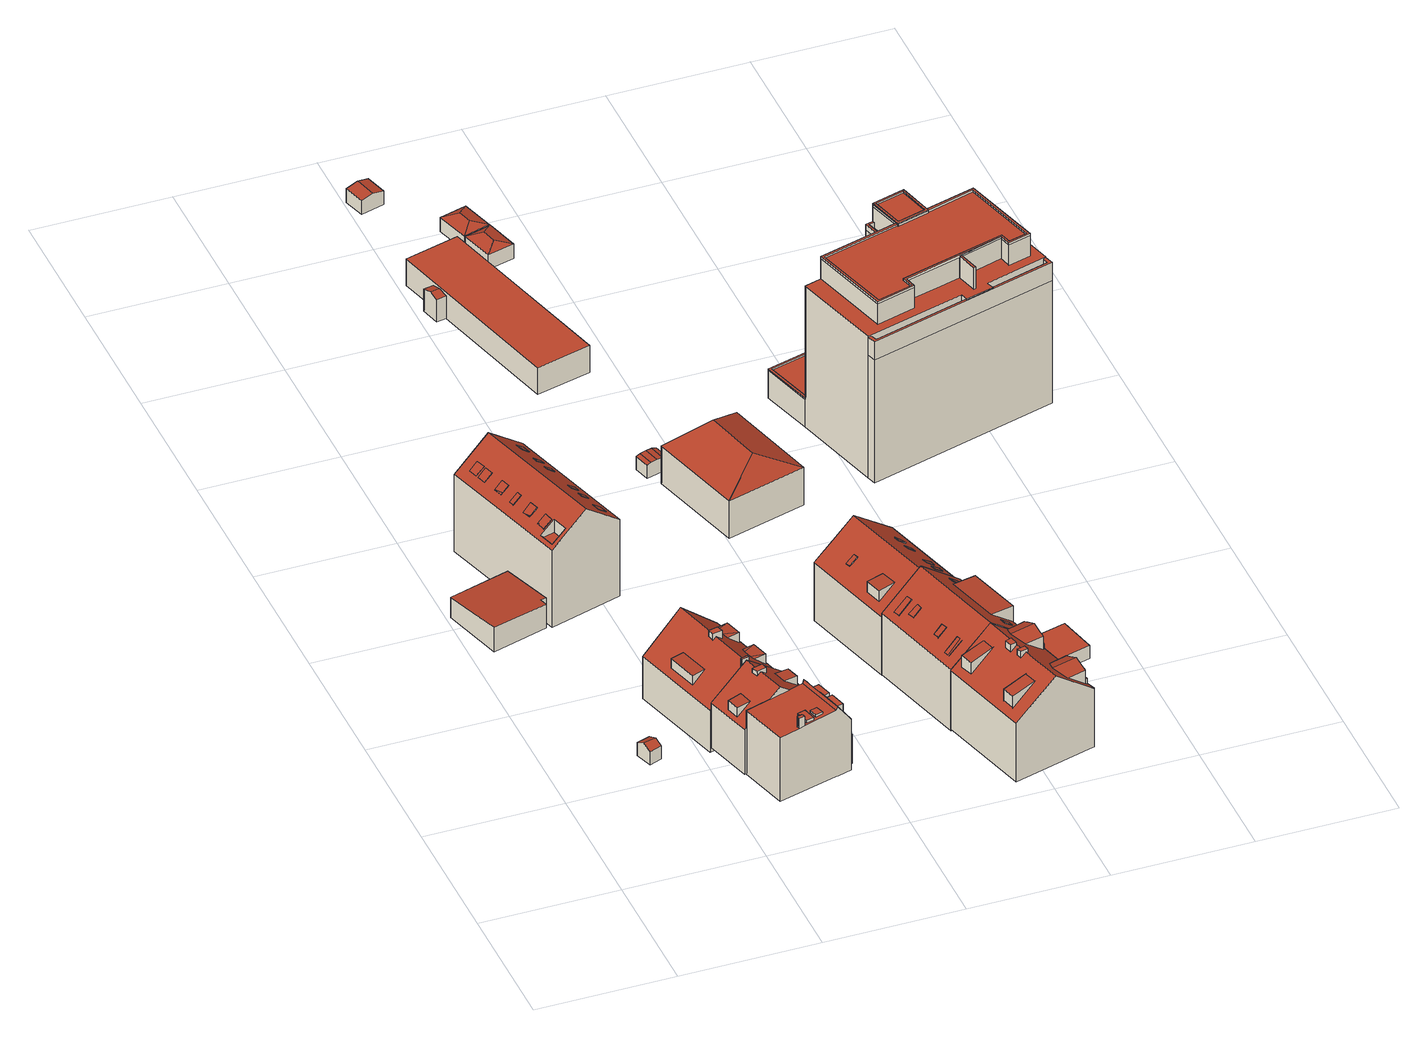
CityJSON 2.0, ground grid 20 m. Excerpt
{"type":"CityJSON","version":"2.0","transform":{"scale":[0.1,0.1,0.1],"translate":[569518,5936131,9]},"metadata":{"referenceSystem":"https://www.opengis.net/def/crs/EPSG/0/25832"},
"CityObjects":{
"building1":{"type":"Building","attributes":{"Grundfläche 2D":"5.018122","Grundhöhe NN":"11.502"},"geometry":[{"type":"Solid","lod":"3","boundaries":[[[[0,1,2,3]],[[4,0,3,5]],[[5,3,2,6,7]],[[4,5,7,8]],[[1,0,4,8,9]],[[2,1,9,6]],[[7,6,9,8]]]],"semantics":{"surfaces":[{"type":"RoofSurface"},{"type":"WallSurface"},{"type":"GroundSurface"}],"values":[[0,0,1,1,1,1,2]]}}]},
"building2":{"type":"Building","attributes":{"Grundfläche 2D":"85.896181","Grundhöhe NN":"10.367"},"geometry":[{"type":"Solid","lod":"3","boundaries":[[[[10,11,12,13,14,15,16]],[[16,15,14,17,18]],[[10,16,18,19]],[[11,10,19,20]],[[12,11,20,21]],[[13,12,21,22]],[[14,13,22,17]],[[20,19,18,17,22,21]]]],"semantics":{"surfaces":[{"type":"RoofSurface"},{"type":"WallSurface"},{"type":"GroundSurface"}],"values":[[0,1,1,1,1,1,1,2]]}}]},
"building3":{"type":"Building","attributes":{"Grundfläche 2D":"83.271892","Grundhöhe NN":"11.464"},"children":["building3-1","building3-2","building3-3"],"geometry":[{"type":"Solid","lod":"3","boundaries":[[[[23,24,25,26,27,28,29,30,31,32,33,34,35]],[[33,36,37,38,23,35,34]],[[30,29,28,39,40]],[[41,42,43,36,33,32,31,30,40,44]],[[37,36,43,45]],[[46,47,48,39,28,27,26,25,24,23,38,37,45,49]],[[44,40,39,48,47,46,49,45,43,42,41]]]],"semantics":{"surfaces":[{"type":"RoofSurface"},{"type":"WallSurface"},{"type":"GroundSurface"}],"values":[[0,0,1,1,1,1,2]]}}]},
"building3-1":{"type":"BuildingInstallation","parents":["building3"],"geometry":[{"type":"MultiSurface","lod":"3","boundaries":[[[50,51,52,53]],[[52,51,54]],[[50,53,55]],[[51,50,55,54]]],"semantics":{"surfaces":[{"type":"RoofSurface"},{"type":"WallSurface"}],"values":[0,1,1,1]}}]},
"building3-2":{"type":"BuildingInstallation","parents":["building3"],"geometry":[{"type":"MultiSurface","lod":"3","boundaries":[[[56,57,58,59]],[[56,59,60,61]],[[56,61,35,62,57]],[[58,57,62,63]],[[58,63,34,60,59]]],"semantics":{"surfaces":[{"type":"RoofSurface"},{"type":"WallSurface"}],"values":[0,1,1,1,1]}}]},
"building3-3":{"type":"BuildingInstallation","parents":["building3"],"geometry":[{"type":"MultiSurface","lod":"3","boundaries":[[[64,65,66,67]],[[65,64,68,69]],[[66,65,69]],[[64,67,68]]],"semantics":{"surfaces":[{"type":"RoofSurface"},{"type":"WallSurface"}],"values":[0,1,1,1]}}]},
"building4":{"type":"Building","attributes":{"Grundfläche 2D":"174.153247","Grundhöhe NN":"10.768"},"children":["building4-1","building4-2","building4-3","building4-4"],"geometry":[{"type":"Solid","lod":"3","boundaries":[[[[70,71,72,73]],[[74,75,76,77,78,79,80,81,82]],[[75,74,82,83,84,85,86,87,77,76],[72,88,89,73]],[[71,70,89,88]],[[71,88,72]],[[73,89,70]],[[81,80,90,91]],[[83,82,81,91,92]],[[84,83,92,93]],[[80,79,78,77,87,86,85,84,93,94,95,96,97,90]],[[97,96,95,94,93,92,91,90]]]],"semantics":{"surfaces":[{"type":"RoofSurface"},{"type":"WallSurface"},{"type":"GroundSurface"}],"values":[[0,0,0,1,1,1,1,1,1,1,2]]}}]},
"building4-1":{"type":"BuildingInstallation","parents":["building4"],"geometry":[{"type":"MultiSurface","lod":"3","boundaries":[[[98,99,100]],[[101,100,99,102]],[[102,103,101]],[[100,104,98]],[[103,105,101]],[[100,101,105,104]]],"semantics":{"surfaces":[{"type":"RoofSurface"},{"type":"WallSurface"}],"values":[0,0,0,1,1,1]}}]},
"building4-2":{"type":"BuildingInstallation","parents":["building4"],"geometry":[{"type":"MultiSurface","lod":"3","boundaries":[[[106,107,108]],[[109,108,107,110]],[[110,111,109]],[[106,108,112]],[[113,109,111]],[[113,112,108,109]]],"semantics":{"surfaces":[{"type":"RoofSurface"},{"type":"WallSurface"}],"values":[0,0,0,1,1,1]}}]},
"building4-3":{"type":"BuildingInstallation","parents":["building4"],"geometry":[{"type":"MultiSurface","lod":"3","boundaries":[[[114,115,116,117]],[[115,114,118,119]],[[120,116,115,119,75]],[[120,121,117,116]],[[117,121,74,118,114]]],"semantics":{"surfaces":[{"type":"RoofSurface"},{"type":"WallSurface"}],"values":[0,1,1,1,1]}}]},
"building4-4":{"type":"BuildingInstallation","parents":["building4"],"geometry":[{"type":"MultiSurface","lod":"3","boundaries":[[[122,123,124,125,126,127,128,129]],[[77,78,127,126,125,124,86,87]],[[78,130,128,127]],[[131,132,123,122,129,128,130,76]],[[132,86,124,123]]],"semantics":{"surfaces":[{"type":"RoofSurface"},{"type":"WallSurface"}],"values":[0,1,1,1,1]}}]},
"building5":{"type":"Building","attributes":{"Grundfläche 2D":"86.070509","Grundhöhe NN":"11.465"},"children":["building5-1","building5-2","building5-3","building5-4","building5-5"],"geometry":[{"type":"Solid","lod":"3","boundaries":[[[[133,134,135,136,137,138]],[[137,136,139,140,141,142]],[[143,142,141,140,139,144,145,146,147,148,149,150,151,152,153,154,155]],[[156,157,158,159,160,161,162,163]],[[156,163,164,165]],[[157,156,165,166]],[[158,157,166,167]],[[168,169,144,139,136,135,134,133,170,171]],[[162,145,144,169,164,163]],[[145,162,161,146]],[[146,161,160,147]],[[147,160,159,148]],[[172,149,148,159,158,167]],[[150,149,172,173]],[[151,150,173,174]],[[153,152,175,176]],[[152,151,174,175]],[[177,47,46,49,138,137,142,143,155,154,153,176,39]],[[133,138,49,170]],[[168,171,170,49,46,47,177,39,176,175,174,173,172,167,166,165,164,169]]]],"semantics":{"surfaces":[{"type":"RoofSurface"},{"type":"WallSurface"},{"type":"GroundSurface"}],"values":[[0,0,0,0,1,1,1,1,1,1,1,1,1,1,1,1,1,1,1,2]]}}]},
"building5-1":{"type":"BuildingInstallation","parents":["building5"],"geometry":[{"type":"MultiSurface","lod":"3","boundaries":[[[178,179,180,181,182]],[[178,183,146,147,184,180,179]],[[184,181,180]],[[178,182,183]]],"semantics":{"surfaces":[{"type":"RoofSurface"},{"type":"WallSurface"}],"values":[0,1,1,1]}}]},
"building5-2":{"type":"BuildingInstallation","parents":["building5"],"geometry":[{"type":"MultiSurface","lod":"3","boundaries":[[[185,186,187,188]],[[188,187,189,190]],[[190,191,185,188]],[[186,185,191,192]],[[192,189,187,186]]],"semantics":{"surfaces":[{"type":"RoofSurface"},{"type":"WallSurface"}],"values":[0,1,1,1,1]}}]},
"building5-3":{"type":"BuildingInstallation","parents":["building5"],"geometry":[{"type":"MultiSurface","lod":"3","boundaries":[[[193,194,195,196,197,198]],[[196,195,134,135]],[[135,199,200,198,197,196]],[[200,201,202,194,193,198]],[[202,134,195,194]]],"semantics":{"surfaces":[{"type":"RoofSurface"},{"type":"WallSurface"}],"values":[0,1,1,1,1]}}]},
"building5-4":{"type":"BuildingInstallation","parents":["building5"],"geometry":[{"type":"MultiSurface","lod":"3","boundaries":[[[203,204,205,206,207,208]],[[204,203,209,210]],[[210,211,212,206,205,204]],[[207,206,212,213]],[[213,214,209,203,208,207]]],"semantics":{"surfaces":[{"type":"RoofSurface"},{"type":"WallSurface"}],"values":[0,1,1,1,1]}}]},
"building5-5":{"type":"BuildingInstallation","parents":["building5"],"geometry":[{"type":"MultiSurface","lod":"3","boundaries":[[[215,216,217,218]],[[219,217,216]],[[215,218,220]],[[220,150,151,219,216,215]]],"semantics":{"surfaces":[{"type":"RoofSurface"},{"type":"WallSurface"}],"values":[0,1,1,1]}}]},
"building6":{"type":"Building","attributes":{"Grundfläche 2D":"229.343169","Grundhöhe NN":"10.123"},"children":["building6-1","building6-2","building6-3","building6-4","building6-5","building6-6","building6-7","building6-8","building6-9","building6-10","building6-11","building6-12","building6-13"],"geometry":[{"type":"MultiSurface","lod":"3","boundaries":[[[221,222,223,224],[225,226,227,228]],[[221,229,230,222]],[[224,223,231,232]],[[229,221,224,232,233]],[[230,229,233,234]],[[223,222,230,234,231]],[[232,231,234,233]]],"semantics":{"surfaces":[{"type":"RoofSurface"},{"type":"WallSurface"},{"type":"GroundSurface"}],"values":[0,0,1,1,1,1,2]}}]},
"building6-1":{"type":"BuildingInstallation","parents":["building6"],"geometry":[{"type":"MultiSurface","lod":"3","boundaries":[[[235,236,237,238]],[[238,237,239,240]],[[235,238,240,241]],[[236,235,241,242]],[[237,236,242,239]]],"semantics":{"surfaces":[{"type":"RoofSurface"},{"type":"WallSurface"}],"values":[0,1,1,1,1]}}]},
"building6-2":{"type":"BuildingInstallation","parents":["building6"],"geometry":[{"type":"MultiSurface","lod":"3","boundaries":[[[243,244,245,246]],[[243,246,247,248]],[[246,245,249,247]],[[244,243,248,250]],[[245,244,250,249]]],"semantics":{"surfaces":[{"type":"RoofSurface"},{"type":"WallSurface"}],"values":[0,1,1,1,1]}}]},
"building6-3":{"type":"BuildingInstallation","parents":["building6"],"geometry":[{"type":"MultiSurface","lod":"3","boundaries":[[[251,252,253,254]],[[251,254,255,256]],[[256,257,252,251]],[[258,255,254,253]],[[253,252,257,258]]],"semantics":{"surfaces":[{"type":"RoofSurface"},{"type":"WallSurface"}],"values":[0,1,1,1,1]}}]},
"building6-4":{"type":"BuildingInstallation","parents":["building6"],"geometry":[{"type":"MultiSurface","lod":"3","boundaries":[[[259,260,261,262]],[[262,261,263,264]],[[259,262,264,265]],[[260,259,265,266]],[[261,260,266,263]]],"semantics":{"surfaces":[{"type":"RoofSurface"},{"type":"WallSurface"}],"values":[0,1,1,1,1]}}]},
"building6-5":{"type":"BuildingInstallation","parents":["building6"],"geometry":[{"type":"MultiSurface","lod":"3","boundaries":[[[267,268,269,270]],[[270,269,271,272]],[[267,270,272,273]],[[268,267,273,274]],[[269,268,274,271]]],"semantics":{"surfaces":[{"type":"RoofSurface"},{"type":"WallSurface"}],"values":[0,1,1,1,1]}}]},
"building6-6":{"type":"BuildingInstallation","parents":["building6"],"geometry":[{"type":"MultiSurface","lod":"3","boundaries":[[[275,276,277,278]],[[278,277,279,280]],[[280,281,275,278]],[[276,275,281,282]],[[282,279,277,276]]],"semantics":{"surfaces":[{"type":"RoofSurface"},{"type":"WallSurface"}],"values":[0,1,1,1,1]}}]},
"building6-7":{"type":"BuildingInstallation","parents":["building6"],"geometry":[{"type":"MultiSurface","lod":"3","boundaries":[[[283,284,285,286]],[[283,286,287,288]],[[286,285,289,287]],[[284,283,288,290]],[[285,284,290,289]]],"semantics":{"surfaces":[{"type":"RoofSurface"},{"type":"WallSurface"}],"values":[0,1,1,1,1]}}]},
"building6-8":{"type":"BuildingInstallation","parents":["building6"],"geometry":[{"type":"MultiSurface","lod":"3","boundaries":[[[291,292,293,294]],[[295,296,294,293]],[[291,294,296,297]],[[292,291,297,298]],[[298,295,293,292]]],"semantics":{"surfaces":[{"type":"RoofSurface"},{"type":"WallSurface"}],"values":[0,1,1,1,1]}}]},
"building6-9":{"type":"BuildingInstallation","parents":["building6"],"geometry":[{"type":"MultiSurface","lod":"3","boundaries":[[[299,300,301,302]],[[303,304,302,301]],[[299,302,304,305]],[[305,306,300,299]],[[301,300,306,303]]],"semantics":{"surfaces":[{"type":"RoofSurface"},{"type":"WallSurface"}],"values":[0,1,1,1,1]}}]},
"building6-10":{"type":"BuildingInstallation","parents":["building6"],"geometry":[{"type":"MultiSurface","lod":"3","boundaries":[[[307,308,309,310]],[[308,307,311,312]],[[310,309,313,314]],[[307,310,314,311]],[[309,308,312,313]]],"semantics":{"surfaces":[{"type":"RoofSurface"},{"type":"WallSurface"}],"values":[0,1,1,1,1]}}]},
"building6-11":{"type":"BuildingInstallation","parents":["building6"],"geometry":[{"type":"MultiSurface","lod":"3","boundaries":[[[315,316,317,318]],[[316,315,319,320]],[[315,318,321,319]],[[318,317,322,321]],[[317,316,320,322]]],"semantics":{"surfaces":[{"type":"RoofSurface"},{"type":"WallSurface"}],"values":[0,1,1,1,1]}}]},
"building6-12":{"type":"BuildingInstallation","parents":["building6"],"geometry":[{"type":"MultiSurface","lod":"3","boundaries":[[[323,324,325,326]],[[225,228,324,323]],[[227,325,324,228]],[[326,325,227,226]],[[323,326,226,225]]],"semantics":{"surfaces":[{"type":"RoofSurface"},{"type":"WallSurface"}],"values":[0,1,1,1,1]}}]},
"building6-13":{"type":"BuildingInstallation","parents":["building6"],"geometry":[{"type":"MultiSurface","lod":"3","boundaries":[[[327,328,329,330]],[[327,330,331,332]],[[330,329,333,331]],[[328,327,332,334]],[[329,328,334,333]]],"semantics":{"surfaces":[{"type":"RoofSurface"},{"type":"WallSurface"}],"values":[0,1,1,1,1]}}]},
"building7":{"type":"Building","attributes":{"Grundfläche 2D":"7.944764","Grundhöhe NN":"10.246"},"geometry":[{"type":"Solid","lod":"3","boundaries":[[[[335,336,337,338]],[[339,335,338,340]],[[341,339,340,342]],[[343,341,342,344]],[[344,342,340,338,337,345,346]],[[343,344,346,347]],[[336,335,339,341,343,347,348]],[[337,336,348,345]],[[346,345,348,347]]]],"semantics":{"surfaces":[{"type":"RoofSurface"},{"type":"WallSurface"},{"type":"GroundSurface"}],"values":[[0,0,0,0,1,1,1,1,2]]}}]},
"building8":{"type":"Building","attributes":{"Grundfläche 2D":"177.011704","Grundhöhe NN":"11.408"},"children":["building8-1","building8-2","building8-3","building8-4","building8-5","building8-6","building8-7","building8-8"],"geometry":[{"type":"MultiSurface","lod":"3","boundaries":[[[349,350,351,352,353]],[[354,355,356,357,358,349,353,359]],[[360,361,362,363,364,365,366]],[[367,368,369,361,360,370]],[[371,372,373,374,375,376,377,378,379,380,381,382,383,384,385],[386,387,388,370,360,366,365,389,390,391,392,393,394],[395,396,397,398,399,400,401,402,355,354,359,353,352,403]],[[378,377,376,375,374,373,372,404,405,406,407]],[[403,352,351]],[[356,355,402]],[[396,408,409,395,403,351,350,349,358,357,356,402,401,410,411,400]],[[389,365,364]],[[388,367,370]],[[387,412,413,386,391,414,415,390,389,364,363,362,361,369,368,367,388]],[[383,382,381,380,416,417]],[[418,419,420,421,405,404,372,371,385,384,383,417,422]],[[406,405,421,423]],[[380,379,378,407,406,423,424,416]],[[423,421,420,419,418,422,417,416,424]]],"semantics":{"surfaces":[{"type":"RoofSurface"},{"type":"WallSurface"},{"type":"GroundSurface"}],"values":[0,0,0,0,0,0,1,1,1,1,1,1,1,1,1,1,2]}}]},
"building8-1":{"type":"BuildingInstallation","parents":["building8"],"geometry":[{"type":"MultiSurface","lod":"3","boundaries":[[[425,397,396,400,426]]],"semantics":{"surfaces":[{"type":"RoofSurface"}],"values":[0]}}]},
"building8-2":{"type":"BuildingInstallation","parents":["building8"],"geometry":[{"type":"MultiSurface","lod":"3","boundaries":[[[427,428,413,412,429,430,431,415,414]],[[432,433,428,427]],[[429,412,387,434]],[[435,431,430,429,434,436]],[[415,431,435,390]],[[414,391,432,427]],[[428,433,394,386,413]]],"semantics":{"surfaces":[{"type":"RoofSurface"},{"type":"WallSurface"}],"values":[0,1,1,1,1,1,1]}}]},
"building8-3":{"type":"BuildingInstallation","parents":["building8"],"geometry":[{"type":"MultiSurface","lod":"3","boundaries":[[[437,438,439,440]],[[441,442,438,437]],[[442,439,438]],[[441,437,440]]],"semantics":{"surfaces":[{"type":"RoofSurface"},{"type":"WallSurface"}],"values":[0,1,1,1]}}]},
"building8-4":{"type":"BuildingInstallation","parents":["building8"],"geometry":[{"type":"MultiSurface","lod":"3","boundaries":[[[443,444,445,446,447,448]],[[449,450,446,445]],[[451,448,447,446,450,375]],[[443,448,451,452]],[[452,374,449,445,444,443]]],"semantics":{"surfaces":[{"type":"RoofSurface"},{"type":"WallSurface"}],"values":[0,1,1,1,1]}}]},
"building8-5":{"type":"BuildingInstallation","parents":["building8"],"geometry":[{"type":"MultiSurface","lod":"3","boundaries":[[[432,391,386,394,433]]],"semantics":{"surfaces":[{"type":"RoofSurface"}],"values":[0]}}]},
"building8-6":{"type":"BuildingInstallation","parents":["building8"],"geometry":[{"type":"MultiSurface","lod":"3","boundaries":[[[453,454,411,410,455,456,409,408]],[[456,455,457,458]],[[454,426,400,411]],[[397,425,396]],[[396,425,453,408]],[[425,426,454,453]],[[401,457,455,410]],[[456,458,395,409]]],"semantics":{"surfaces":[{"type":"RoofSurface"},{"type":"WallSurface"}],"values":[0,1,1,1,1,1,1,1]}}]},
"building8-7":{"type":"BuildingInstallation","parents":["building8"],"geometry":[{"type":"MultiSurface","lod":"3","boundaries":[[[459,460,461,462]],[[463,464,459,462]],[[459,464,460]],[[463,462,461]]],"semantics":{"surfaces":[{"type":"RoofSurface"},{"type":"WallSurface"}],"values":[0,1,1,1]}}]},
"building8-8":{"type":"BuildingInstallation","parents":["building8"],"geometry":[{"type":"MultiSurface","lod":"3","boundaries":[[[465,466,467,468]],[[468,467,469,470]],[[470,471,465,468]],[[466,465,471,472]],[[472,469,467,466]]],"semantics":{"surfaces":[{"type":"RoofSurface"},{"type":"WallSurface"}],"values":[0,1,1,1,1]}}]},
"building9":{"type":"Building","attributes":{"Grundfläche 2D":"190.701307","Grundhöhe NN":"11.131"},"children":["building9-1","building9-2","building9-3","building9-4","building9-5","building9-6"],"geometry":[{"type":"Solid","lod":"3","boundaries":[[[[473,474,475,476]],[[477,478,479,480,481,482,483,484,485],[486,476,475,487]],[[482,481,488,489,490,372]],[[475,474,487]],[[473,476,486]],[[474,473,486,487]],[[479,478,477,485,491,492]],[[493,489,488,481,480,479,492,494]],[[490,489,493,495]],[[485,484,483,482,372,490,495,496,497,498,499,491]],[[498,497,496,495,493,494,492,491,499]]]],"semantics":{"surfaces":[{"type":"RoofSurface"},{"type":"WallSurface"},{"type":"GroundSurface"}],"values":[[0,0,0,1,1,1,1,1,1,1,2]]}}]},
"building9-1":{"type":"BuildingInstallation","parents":["building9"],"geometry":[{"type":"MultiSurface","lod":"3","boundaries":[[[500,501,502,503,504]],[[505,506,502,501]],[[506,507,503,502]],[[507,508,509,500,504,503]],[[509,505,501,500]]],"semantics":{"surfaces":[{"type":"RoofSurface"},{"type":"WallSurface"}],"values":[0,1,1,1,1]}}]},
"building9-2":{"type":"BuildingInstallation","parents":["building9"],"geometry":[{"type":"MultiSurface","lod":"3","boundaries":[[[510,511,512,513]],[[513,512,514,515]],[[510,513,515,516]],[[511,510,516,517]],[[512,511,517,514]]],"semantics":{"surfaces":[{"type":"RoofSurface"},{"type":"WallSurface"}],"values":[0,1,1,1,1]}}]},
"building9-3":{"type":"BuildingInstallation","parents":["building9"],"geometry":[{"type":"MultiSurface","lod":"3","boundaries":[[[518,519,520,521]],[[521,520,522,523]],[[518,521,523,524]],[[519,518,524,525]],[[520,519,525,522]]],"semantics":{"surfaces":[{"type":"RoofSurface"},{"type":"WallSurface"}],"values":[0,1,1,1,1]}}]},
"building9-4":{"type":"BuildingInstallation","parents":["building9"],"geometry":[{"type":"MultiSurface","lod":"3","boundaries":[[[526,527,528,529]],[[530,531,529,528]],[[529,531,532,526]],[[527,526,532,533]],[[533,530,528,527]]],"semantics":{"surfaces":[{"type":"RoofSurface"},{"type":"WallSurface"}],"values":[0,1,1,1,1]}}]},
"building9-5":{"type":"BuildingInstallation","parents":["building9"],"geometry":[{"type":"MultiSurface","lod":"3","boundaries":[[[534,535,536,537]],[[538,539,536,535]],[[537,536,539,540]],[[534,537,540,541]],[[541,538,535,534]]],"semantics":{"surfaces":[{"type":"RoofSurface"},{"type":"WallSurface"}],"values":[0,1,1,1,1]}}]},
"building9-6":{"type":"BuildingInstallation","parents":["building9"],"geometry":[{"type":"MultiSurface","lod":"3","boundaries":[[[542,543,544,545]],[[546,547,544,543]],[[547,548,545,544]],[[545,548,549,542]],[[543,542,549,546]]],"semantics":{"surfaces":[{"type":"RoofSurface"},{"type":"WallSurface"}],"values":[0,1,1,1,1]}}]},
"building10":{"type":"Building","attributes":{"Grundfläche 2D":"184.654518","Grundhöhe NN":"10.873"},"children":["building10-1","building10-2","building10-3","building10-4","building10-5"],"geometry":[{"type":"Solid","lod":"3","boundaries":[[[[550,551,552,553]],[[554,555,556,557,558]],[[559,560,556,555,561],[550,562,563,551]],[[553,552,563,562]],[[553,562,550]],[[551,563,552]],[[554,558,564,565]],[[561,555,554,565,566]],[[559,561,566,567]],[[558,557,556,560,559,567,568,564]],[[567,566,565,564,568]]]],"semantics":{"surfaces":[{"type":"RoofSurface"},{"type":"WallSurface"},{"type":"GroundSurface"}],"values":[[0,0,0,1,1,1,1,1,1,1,2]]}}]},
"building10-1":{"type":"BuildingInstallation","parents":["building10"],"geometry":[{"type":"MultiSurface","lod":"3","boundaries":[[[569,570,571,572]],[[571,570,573,574]],[[572,571,574,575]],[[569,572,575,576]],[[570,569,576,573]]],"semantics":{"surfaces":[{"type":"RoofSurface"},{"type":"WallSurface"}],"values":[0,1,1,1,1]}}]},
"building10-2":{"type":"BuildingInstallation","parents":["building10"],"geometry":[{"type":"MultiSurface","lod":"3","boundaries":[[[577,578,579,580]],[[581,582,579,578]],[[579,582,583,580]],[[580,583,584,577]],[[584,581,578,577]]],"semantics":{"surfaces":[{"type":"RoofSurface"},{"type":"WallSurface"}],"values":[0,1,1,1,1]}}]},
"building10-3":{"type":"BuildingInstallation","parents":["building10"],"geometry":[{"type":"MultiSurface","lod":"3","boundaries":[[[585,586,587,588]],[[588,587,589,590]],[[585,588,590,591]],[[586,585,591,592]],[[587,586,592,589]]],"semantics":{"surfaces":[{"type":"RoofSurface"},{"type":"WallSurface"}],"values":[0,1,1,1,1]}}]},
"building10-4":{"type":"BuildingInstallation","parents":["building10"],"geometry":[{"type":"MultiSurface","lod":"3","boundaries":[[[593,594,595,596]],[[594,593,597,598]],[[596,595,599,600]],[[593,596,600,597]],[[595,594,598,599]]],"semantics":{"surfaces":[{"type":"RoofSurface"},{"type":"WallSurface"}],"values":[0,1,1,1,1]}}]},
"building10-5":{"type":"BuildingInstallation","parents":["building10"],"geometry":[{"type":"MultiSurface","lod":"3","boundaries":[[[601,602,603,604]],[[604,603,605,606]],[[601,604,606,607]],[[602,601,607,608]],[[603,602,608,605]]],"semantics":{"surfaces":[{"type":"RoofSurface"},{"type":"WallSurface"}],"values":[0,1,1,1,1]}}]},
"building11":{"type":"Building","attributes":{"Grundfläche 2D":"242.869062","Grundhöhe NN":"9.282"},"geometry":[{"type":"Solid","lod":"3","boundaries":[[[[609,610,611,612]],[[613,610,609,614]],[[615,616,617,618]],[[612,611,619,620]],[[614,609,612,620,621]],[[613,614,621,622]],[[610,613,622,623,616,615,624,619,611]],[[617,616,623,625]],[[618,617,625,626]],[[615,618,626,624]],[[626,625,623,622,621,620,619,624]]]],"semantics":{"surfaces":[{"type":"RoofSurface"},{"type":"WallSurface"},{"type":"GroundSurface"}],"values":[[0,0,0,1,1,1,1,1,1,1,2]]}}]},
"building12":{"type":"Building","attributes":{"Grundfläche 2D":"186.283601","Grundhöhe NN":"10.246"},"geometry":[{"type":"Solid","lod":"3","boundaries":[[[[627,628,629]],[[630,629,628,631]],[[627,632,631,628]],[[630,631,632]],[[633,634,635,636]],[[635,637,638,627,629,639,640,636]],[[632,627,638,641]],[[630,632,641,642]],[[629,630,642,639]],[[633,636,640,643]],[[634,633,643,644]],[[635,634,644,637]],[[638,637,644,643,640,639,642,641]]]],"semantics":{"surfaces":[{"type":"RoofSurface"},{"type":"WallSurface"},{"type":"GroundSurface"}],"values":[[0,0,0,0,0,1,1,1,1,1,1,1,2]]}}]},
"building13":{"type":"Building","attributes":{"Grundfläche 2D":"11.623441","Grundhöhe NN":"9.558"},"geometry":[{"type":"Solid","lod":"3","boundaries":[[[[645,646,647,648]],[[649,646,645,650]],[[648,647,651,652]],[[650,645,648,652,653]],[[649,650,653,654]],[[651,647,646,649,654]],[[653,652,651,654]]]],"semantics":{"surfaces":[{"type":"RoofSurface"},{"type":"WallSurface"},{"type":"GroundSurface"}],"values":[[0,0,1,1,1,1,2]]}}]},
"building14":{"type":"Building","attributes":{"Grundfläche 2D":"20.289503","Grundhöhe NN":"9.325"},"geometry":[{"type":"Solid","lod":"3","boundaries":[[[[655,656,657]],[[655,658,659,656]],[[658,655,657,660]],[[658,660,659]],[[661,662,657,656]],[[662,663,660,657]],[[663,664,659,660]],[[664,661,656,659]],[[664,663,662,661]]]],"semantics":{"surfaces":[{"type":"RoofSurface"},{"type":"WallSurface"},{"type":"GroundSurface"}],"values":[[0,0,0,0,1,1,1,1,2]]}}]},
"building15":{"type":"Building","attributes":{"Grundfläche 2D":"20.383177","Grundhöhe NN":"9.332"},"geometry":[{"type":"Solid","lod":"3","boundaries":[[[[665,666,667,668]],[[666,669,667]],[[665,668,670]],[[666,665,670,669]],[[671,672,668,667]],[[672,673,670,668]],[[673,674,669,670]],[[674,671,667,669]],[[674,673,672,671]]]],"semantics":{"surfaces":[{"type":"RoofSurface"},{"type":"WallSurface"},{"type":"GroundSurface"}],"values":[[0,0,0,0,1,1,1,1,2]]}}]},
"building16":{"type":"Building","attributes":{"Grundfläche 2D":"59.678199","Grundhöhe NN":"11.105"},"geometry":[{"type":"Solid","lod":"3","boundaries":[[[[675,676,677,678]],[[679,680,678,677]],[[680,681,675,678]],[[681,682,676,675]],[[682,679,677,676]],[[682,681,680,679]]]],"semantics":{"surfaces":[{"type":"RoofSurface"},{"type":"WallSurface"},{"type":"GroundSurface"}],"values":[[0,1,1,1,1,2]]}}]},
"building17":{"type":"Building","attributes":{"Grundfläche 2D":"650.455558","Grundhöhe NN":"10.125"},"children":["building17-1","building17-2","building17-3","building17-4","building17-5","building17-6"],"geometry":[{"type":"MultiSurface","lod":"3","boundaries":[[[683,684,685,686,687,688,689,690,691,692,693,694]],[[695,696,697,698,699,700,701,702]],[[703,704,705,706,707,708,709,710,711,712,713,714,715,716,717,718,719,720,721,722,723,724]],[[725,726,727,728,729,730]],[[731,732,733,734]],[[735,736,737,738]],[[739,740,741,742,743,744,745,746,747,748,749,750,751,752,753,754,755,756,757,758]],[[759,760,761,762,763,764,765,766,767,768]],[[769,770,771,772,773,774,775]],[[776,777,778,779,780,781,782,783,784,785]],[[786,787,788,789,790,791,792,793,794,795,796,797]],[[798,799,800,801,802,803]],[[804,805,688,687]],[[805,806,689,688]],[[806,807,690,689]],[[734,733,692,691]],[[693,692,733,732]],[[685,684,738,737]],[[737,736,686,685]],[[808,809,701,700]],[[702,701,809,810]],[[810,811,695,702]],[[697,696,781,780]],[[698,697,780,779]],[[779,778,699,698]],[[713,712,812,813,715,714]],[[813,814,716,715]],[[814,815,717,716]],[[815,816,718,717]],[[817,818,719]],[[816,819,817,719,718]],[[719,818,820,821]],[[821,822,720,719]],[[822,823,721,720]],[[823,824,722,721]],[[824,825,723,722]],[[703,724,797,796]],[[704,703,796,795]],[[705,704,795,794]],[[706,705,794,793]],[[793,792,707,706]],[[708,707,792,791]],[[709,708,791,790]],[[710,709,790,789]],[[789,788,711,710]],[[826,827,812,712]],[[711,788,787,828]],[[828,787,786,829]],[[829,786,797,724]],[[830,723,825,831]],[[805,804,832,833]],[[806,805,833,834]],[[807,806,834,835]],[[695,747,746,745,782,781,696]],[[687,748,747,695,811,836,832,804]],[[736,735,749,748,687,686]],[[684,683,750,749,735,738]],[[751,750,683,694]],[[732,731,753,752,751,694,693]],[[691,690,754,753,731,734]],[[837,755,754,690,807,835,838,764]],[[837,764,763,762,756,755]],[[765,764,838,839,775,840]],[[840,775,774,773,766,765]],[[841,768,767,766,773,772,771]],[[768,841,771,777,776,759]],[[769,775,839,842]],[[699,778,777,771,770,769,842,843,808,700]],[[809,808,843,844]],[[810,809,844,845]],[[811,810,845,836]],[[813,745,744,814]],[[814,744,743,815]],[[815,743,742,816]],[[740,739,821,820,819,816,742,741]],[[821,739,758,822]],[[822,758,757,823]],[[823,757,756,824]],[[824,756,762,761,825]],[[759,846,831,825,761,760]],[[847,827,831,846,759,776,785,800]],[[799,798,812,827,847,800]],[[802,783,782,745,813,812,798,803]],[[800,785,784,801]],[[801,784,783,802]],[[835,834,833,832,836,845,844,843,842,839,838]]],"semantics":{"surfaces":[{"type":"RoofSurface"},{"type":"WallSurface"},{"type":"GroundSurface"}],"values":[0,0,0,0,0,0,0,0,0,0,0,0,1,1,1,1,1,1,1,1,1,1,1,1,1,1,1,1,1,1,1,1,1,1,1,1,1,1,1,1,1,1,1,1,1,1,1,1,1,1,1,1,1,1,1,1,1,1,1,1,1,1,1,1,1,1,1,1,1,1,1,1,1,1,1,1,1,1,1,1,1,1,1,1,1,2]}}]},
"building17-1":{"type":"BuildingInstallation","parents":["building17"],"geometry":[{"type":"MultiSurface","lod":"3","boundaries":[[[848,818,817,849]],[[850,849,817,819,741]],[[850,851,848,849]],[[740,820,818,848,851]],[[740,741,819,820]]],"semantics":{"surfaces":[{"type":"RoofSurface"},{"type":"WallSurface"}],"values":[0,1,1,1,1]}}]},
"building17-2":{"type":"BuildingInstallation","parents":["building17"],"geometry":[{"type":"MultiSurface","lod":"3","boundaries":[[[852,846,853,854,855,856,857,837,858,859,860]],[[853,846,759,760]],[[760,861,854,853]],[[855,854,861,862]],[[856,855,862,863]],[[863,763,857,856]],[[764,837,857,763]],[[764,765,858,837]],[[765,766,859,858]],[[766,767,768,852,860,859]],[[768,759,846,852]]],"semantics":{"surfaces":[{"type":"RoofSurface"},{"type":"WallSurface"}],"values":[0,1,1,1,1,1,1,1,1,1,1]}}]},
"building17-3":{"type":"BuildingInstallation","parents":["building17"],"geometry":[{"type":"MultiSurface","lod":"3","boundaries":[[[864,840,865,866,841,867,868]],[[775,840,864,774]],[[775,769,865,840]],[[769,770,771,841,866,865]],[[772,867,841,771]],[[868,867,772,869]],[[869,774,864,868]]],"semantics":{"surfaces":[{"type":"RoofSurface"},{"type":"WallSurface"}],"values":[0,1,1,1,1,1,1]}}]},
"building17-4":{"type":"BuildingInstallation","parents":["building17"],"geometry":[{"type":"MultiSurface","lod":"3","boundaries":[[[870,871,872,873]],[[870,873,830,831,827,826]],[[872,871,729,728]]],"semantics":{"surfaces":[{"type":"RoofSurface"},{"type":"WallSurface"}],"values":[0,1,1]}}]},
"building17-5":{"type":"BuildingInstallation","parents":["building17"],"geometry":[{"type":"MultiSurface","lod":"3","boundaries":[[[874,871,870,875,876,877,873,872,878]],[[826,712,711,828,876,875,870]],[[828,829,877,876]],[[830,873,877,829,724,723]],[[726,878,872,728,727]],[[874,878,726,725]],[[729,871,874,725,730]]],"semantics":{"surfaces":[{"type":"RoofSurface"},{"type":"WallSurface"}],"values":[0,1,1,1,1,1,1]}}]},
"building17-6":{"type":"BuildingInstallation","parents":["building17"],"geometry":[{"type":"MultiSurface","lod":"3","boundaries":[[[879,880,881,882,847,883]],[[800,801,883,847]],[[801,802,879,883]],[[803,880,879,802]],[[881,880,803,884]],[[884,799,882,881]],[[800,847,882,799]]],"semantics":{"surfaces":[{"type":"RoofSurface"},{"type":"WallSurface"}],"values":[0,1,1,1,1,1,1]}}]}
},
"vertices":[
[136,228,52],[132,241,46],[113,235,46],[117,223,52],[139,216,46],[121,210,46],[113,235,25],[121,210,25],[139,216,25],[132,241,25],
[1,612,47],[27,523,53],[108,547,52],[105,558,52],[113,560,52],[108,578,50],[90,638,47],[113,560,14],[90,638,14],[1,612,14],[27,523,14],[108,547,14],[105,558,14],
[282,161,141],[317,170,114],[319,171,112],[323,172,109],[337,176,97],[338,176,97],[329,207,97],[319,246,97],[266,232,139],[264,231,140],[263,231,141],[268,210,141],[271,201,141],[208,216,97],[227,146,97],[230,147,99],[338,176,25],[319,246,25],[264,231,25],[263,231,25],[208,216,25],[266,232,25],[227,146,25],[317,170,25],[319,171,25],[337,176,25],[230,147,25],
[323,206,116],[318,225,116],[297,219,118],[303,200,118],[318,225,102],[323,206,102],
[265,199,144],[279,203,144],[277,212,144],[262,208,144],[262,208,137],[265,199,137],[279,203,135],[277,212,135],
[221,189,116],[226,170,116],[246,175,118],[241,195,118],[221,189,102],[226,170,102],
[189,309,109],[201,264,109],[220,270,110],[207,314,110],[244,305,138],[246,296,138],[263,234,138],[264,231,138],[266,232,137],[319,246,88],[321,247,86],[283,387,86],[226,371,138],[167,355,86],[206,215,86],[208,216,88],[256,229,131],[263,231,137],[201,264,94],[189,309,94],[321,247,18],[283,387,18],[167,355,18],[206,215,18],[263,231,18],[264,231,18],[266,232,18],[319,246,18],
[266,349,109],[266,342,111],[284,354,109],[291,329,109],[269,331,111],[273,324,109],[284,354,93],[291,329,93],
[282,294,109],[282,287,110],[299,299,109],[306,274,109],[285,275,110],[289,269,109],[299,299,93],[306,274,93],
[239,304,144],[241,295,144],[255,298,144],[252,307,144],[239,304,134],[241,295,134],[255,298,131],[252,307,131],
[262,234,145],[255,232,145],[256,229,145],[263,231,145],[264,231,145],[266,232,145],[265,235,145],[263,234,145],[265,235,137],[262,234,137],[255,232,131],
[249,76,127],[279,84,128],[287,86,129],[336,100,131],[317,170,131],[230,147,127],[339,100,136],[329,137,136],[327,142,136],[319,171,136],[323,172,131],[359,106,107],[354,125,107],[352,124,111],[348,138,111],[350,139,107],[346,152,107],[344,152,111],[340,166,111],[342,167,107],[340,177,107],[338,176,110],[337,176,111],[365,118,72],[356,149,72],[348,147,72],[350,139,72],[348,138,72],[352,124,72],[354,125,72],[356,116,72],[356,116,25],[365,118,25],[356,149,25],[348,147,25],[339,100,25],[359,106,25],[249,76,25],[336,100,25],[346,152,25],[344,152,25],[340,166,25],[342,167,25],[340,177,25],[323,172,25],
[353,119,124],[348,138,124],[347,142,124],[338,139,124],[344,117,124],[353,119,111],[347,142,111],
[307,98,133],[318,101,133],[314,113,133],[304,110,133],[314,113,130],[304,110,129],[307,98,129],[318,101,130],
[280,89,145],[278,89,145],[279,84,145],[287,86,145],[286,89,145],[285,91,145],[286,89,129],[285,91,129],[280,89,128],[278,89,128],
[298,113,133],[287,110,133],[292,92,133],[292,91,133],[303,94,133],[299,108,133],[298,113,129],[287,110,129],[292,92,129],[292,91,129],[303,94,129],[299,108,129],
[345,147,124],[339,169,124],[330,167,124],[336,144,124],[339,169,111],[345,147,111],
[170,564,177],[112,763,177],[58,747,135],[117,549,135],[134,586,155],[141,562,155],[120,556,139],[113,580,139],[223,580,135],[165,778,135],[58,747,11],[117,549,11],[223,580,11],[165,778,11],
[79,722,145],[91,725,155],[87,738,155],[75,735,145],[87,738,154],[75,735,144],[79,722,144],[91,725,154],
[191,645,145],[189,653,145],[178,650,154],[180,642,154],[180,642,153],[191,645,144],[178,650,153],[189,653,144],
[171,716,145],[168,723,145],[157,720,154],[159,712,154],[159,712,153],[171,716,144],[168,723,144],[157,720,153],
[119,584,145],[131,587,155],[128,600,155],[116,597,145],[128,600,154],[116,597,144],[119,584,144],[131,587,154],
[162,745,145],[158,758,145],[147,754,154],[151,742,154],[147,754,153],[151,742,153],[162,745,144],[158,758,144],
[94,672,145],[106,675,155],[102,688,155],[90,685,145],[102,688,154],[90,685,144],[94,672,144],[106,675,154],
[197,624,145],[195,632,145],[184,629,154],[186,621,154],[186,621,153],[197,624,144],[184,629,153],[195,632,144],
[111,614,145],[123,617,155],[119,630,155],[107,627,145],[119,630,154],[107,627,144],[111,614,144],[123,617,154],
[177,694,145],[175,702,145],[164,698,154],[166,691,154],[164,698,153],[166,691,153],[177,694,144],[175,702,144],
[84,705,145],[96,708,155],[92,721,155],[80,718,145],[84,705,144],[96,708,154],[92,721,154],[80,718,144],
[101,646,145],[113,649,155],[111,657,155],[99,654,145],[101,646,144],[113,649,154],[99,654,144],[111,657,154],
[134,586,134],[113,580,134],[120,556,134],[141,562,134],
[208,590,145],[204,602,145],[193,599,154],[196,587,154],[196,587,153],[208,590,144],[193,599,153],[204,602,144],
[371,808,35],[378,810,33],[372,833,33],[365,832,35],[362,805,36],[356,829,36],[353,803,35],[347,827,35],[347,802,33],[341,825,33],[372,833,12],[341,825,12],[347,802,12],[378,810,12],
[655,64,155],[651,78,148],[649,84,146],[623,76,146],[618,54,155],[633,38,146],[634,38,146],[660,45,146],[660,47,147],[659,50,148],[632,39,147],[594,142,155],[631,152,155],[627,166,149],[626,168,148],[625,172,146],[599,164,146],[598,162,147],[636,133,146],[635,137,148],[634,139,149],[609,126,146],[573,159,166],[572,158,167],[573,157,167],[591,91,167],[593,84,167],[597,69,167],[608,30,167],[610,22,167],[669,39,119],[670,39,119],[666,52,119],[634,168,119],[632,175,119],[629,174,121],[625,173,125],[634,139,125],[635,137,125],[636,133,125],[625,172,125],[626,168,125],[627,166,125],[629,166,123],[636,139,123],[635,139,125],[650,80,125],[651,78,125],[651,79,125],[652,79,124],[660,50,124],[659,50,125],[660,47,125],[660,45,125],[649,84,125],[512,142,120],[511,142,119],[549,5,119],[609,22,166],[651,78,130],[650,80,130],[660,47,130],[659,50,130],[635,137,130],[634,139,130],[627,166,130],[626,168,130],[670,39,24],[632,175,24],[573,159,24],[572,158,24],[512,142,24],[511,142,24],[625,173,24],[549,5,24],[669,39,24],
[652,79,125],[660,50,125],
[629,166,130],[636,139,130],[639,138,130],[639,140,130],[631,169,130],[629,166,125],[636,139,125],[639,138,121],[631,169,121],[639,140,121],
[523,134,145],[529,115,145],[564,125,154],[559,144,154],[523,134,126],[529,115,126],
[594,92,171],[591,91,171],[583,89,171],[585,82,171],[593,84,171],[596,85,171],[583,89,161],[585,82,161],[596,85,165],[594,92,165],
[652,79,130],[660,50,130],[664,48,130],[655,82,130],[664,48,121],[655,82,121],
[553,28,145],[588,38,154],[583,57,154],[548,47,145],[548,47,126],[553,28,126],
[587,103,171],[584,114,171],[575,111,171],[578,100,171],[575,111,160],[578,100,160],[587,103,166],[584,114,166],
[624,210,145],[602,288,145],[568,279,147],[590,200,147],[624,210,119],[603,288,119],[593,321,119],[534,305,167],[533,305,168],[573,159,168],[629,174,123],[632,175,120],[634,176,119],[624,210,120],[602,288,120],[473,288,120],[472,288,119],[512,142,119],[634,176,21],[593,321,21],[472,288,21],[473,288,21],[512,142,21],[572,158,21],[573,159,21],[629,174,21],[632,175,21],
[584,294,133],[582,302,133],[570,299,142],[573,291,142],[581,293,135],[582,302,132],[570,299,141],[573,291,141],[581,293,134],[584,294,132],
[515,196,133],[528,200,143],[525,209,143],[513,205,133],[525,209,142],[513,205,132],[515,196,132],[528,200,142],
[517,162,127],[537,167,143],[534,177,143],[514,171,127],[534,177,142],[514,171,126],[517,162,126],[537,167,142],
[501,248,133],[513,251,143],[511,260,143],[498,257,133],[511,260,142],[498,257,132],[501,248,132],[513,251,142],
[602,184,142],[614,187,133],[612,195,133],[600,192,142],[614,187,132],[612,195,132],[600,192,141],[602,184,141],
[488,266,127],[508,272,143],[505,281,143],[485,276,127],[508,272,142],[505,281,142],[485,276,126],[488,266,126],
[502,318,140],[495,342,140],[471,336,138],[478,311,138],[555,463,113],[495,446,161],[534,305,161],[593,321,114],[594,322,113],[473,288,113],[533,305,160],[434,430,113],[478,311,121],[471,336,121],[594,322,19],[555,463,19],[434,430,19],[473,288,19],[593,321,19],
[552,408,128],[549,416,128],[539,413,137],[541,405,137],[549,416,127],[539,413,136],[541,405,136],[552,408,127],
[478,389,138],[476,396,138],[464,393,129],[466,386,129],[476,396,137],[464,393,128],[466,386,128],[478,389,137],
[571,354,125],[569,362,125],[557,359,134],[560,351,134],[557,359,133],[560,351,133],[571,354,124],[569,362,124],
[557,387,128],[555,395,128],[544,392,137],[547,384,137],[557,387,127],[555,395,127],[544,392,136],[547,384,136],
[576,338,125],[574,345,125],[562,342,134],[564,334,134],[562,342,133],[564,334,133],[576,338,124],[574,345,124],
[217,1239,43],[230,1242,43],[227,1256,39],[213,1253,39],[234,1228,39],[220,1225,39],[212,1313,46],[285,1033,46],[365,1053,46],[291,1334,46],[227,1256,3],[213,1253,3],[220,1225,3],[234,1228,3],[285,1033,3],[212,1313,3],[365,1053,3],[291,1334,3],
[360,785,73],[427,773,105],[477,817,73],[515,675,73],[449,688,105],[399,643,73],[442,825,56],[392,812,56],[397,795,56],[447,808,56],[397,795,12],[360,785,12],[477,817,12],[447,808,12],[399,643,12],[515,675,12],[442,825,12],[392,812,12],
[229,1477,32],[221,1509,32],[203,1504,28],[212,1472,28],[237,1514,28],[246,1482,28],[203,1504,6],[212,1472,6],[246,1482,6],[237,1514,6],
[333,1346,33],[349,1366,26],[310,1355,26],[338,1326,33],[362,1317,26],[323,1307,26],[349,1366,3],[310,1355,3],[323,1307,3],[362,1317,3],
[324,1377,33],[318,1396,33],[295,1405,26],[309,1357,26],[334,1416,26],[348,1368,26],[295,1405,3],[309,1357,3],[348,1368,3],[334,1416,3],
[735,222,42],[721,276,44],[618,249,44],[633,195,42],[618,249,21],[633,195,21],[735,222,21],[721,276,21],
[762,730,238],[762,732,238],[622,693,238],[619,702,238],[614,701,238],[618,688,238],[894,765,238],[890,778,238],[886,776,238],[888,767,238],[802,743,238],[803,741,238],[578,832,58],[581,833,58],[560,906,58],[830,978,58],[836,955,58],[839,956,58],[832,982,58],[556,908,58],[837,901,275],[868,789,275],[841,782,275],[837,798,275],[684,756,275],[689,739,275],[638,725,275],[606,837,275],[719,868,275],[719,871,275],[710,869,275],[707,868,275],[602,839,275],[635,721,275],[692,737,275],[688,754,275],[835,795,275],[839,778,275],[872,787,275],[839,905,275],[766,885,275],[767,881,275],[722,871,275],[763,882,275],[763,884,275],[751,928,275],[709,917,275],[722,872,275],[799,752,209],[802,743,209],[888,767,209],[886,776,209],[759,741,209],[619,702,209],[622,693,209],[762,732,209],[835,795,239],[773,777,239],[770,776,239],[688,754,239],[692,737,239],[635,721,239],[602,839,239],[581,833,239],[578,832,239],[614,701,239],[759,741,239],[762,730,239],[803,741,239],[802,743,239],[799,752,239],[890,778,239],[854,909,239],[839,905,239],[872,787,239],[839,778,239],[753,932,179],[754,929,179],[766,885,179],[839,905,179],[851,908,179],[854,909,179],[850,920,179],[774,899,179],[765,933,179],[764,935,179],[840,957,86],[839,956,86],[764,935,86],[765,933,86],[774,899,86],[847,919,86],[850,920,86],[753,932,56],[764,935,56],[836,955,56],[830,978,56],[560,906,56],[581,833,56],[602,839,56],[707,868,56],[694,916,56],[705,919,56],[767,880,272],[720,867,272],[719,868,272],[606,837,272],[638,725,272],[689,739,272],[684,756,272],[837,798,272],[841,782,272],[868,789,272],[837,901,272],[767,881,272],[719,871,239],[706,916,239],[705,919,239],[694,916,239],[707,868,239],[710,869,239],[614,701,209],[618,688,209],[894,765,209],[890,778,209],[839,956,56],[832,982,56],[556,908,56],[578,832,56],[719,871,272],[602,839,272],[635,721,272],[692,737,272],[688,754,272],[770,776,274],[773,777,274],[770,776,272],[773,777,272],[835,795,272],[839,778,272],[872,787,272],[839,905,272],[766,885,272],[705,919,275],[705,919,272],[720,867,275],[767,880,275],[753,932,275],[753,932,272],[614,701,11],[618,688,11],[894,765,11],[890,778,11],[578,832,11],[854,909,187],[854,909,11],[850,920,11],[850,920,88],[764,935,88],[840,957,11],[839,956,11],[832,982,11],[556,908,11],[753,932,187],[705,919,248],
[781,747,274],[778,746,274],[778,746,239],[781,747,239],
[764,935,187],[754,929,187],[763,932,187],[773,897,187],[849,918,187],[851,908,187],[850,920,187],[774,899,187],[765,933,187],[763,932,179],[773,897,179],[849,918,179],
[847,919,88],[840,957,88],[839,956,88],[765,933,88],[838,953,88],[838,953,86],
[705,919,277],[709,917,277],[751,928,277],[753,932,277],
[722,871,277],[719,868,277],[720,867,277],[767,880,277],[763,882,277],
[707,868,248],[710,869,248],[698,914,248],[706,916,248],[694,916,248],[698,914,239]
]}
